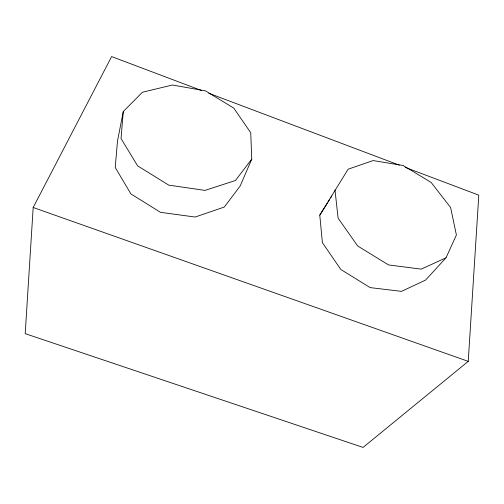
<?xml version="1.0" encoding="UTF-8"?>
<svg xmlns="http://www.w3.org/2000/svg" width="504" height="504" viewBox="0 0 504 504"><rect width="100%" height="100%" fill="white"/><g stroke="black" fill="none" stroke-linecap="round" stroke-linejoin="round"><path stroke-width="0.76" d="M201.392 90.462L111.617 56.58L33.182 207.497L25.2 333.648L363.063 447.42L468.241 361.362L478.8 195.149L405.216 167.378M123.272 111.535L121.036 138.531L137.598 165.847L168.746 185.132L205.015 190.392L235.418 180.508L251.748 159.157L250.753 132.766L233.78 108.108L205.468 90.877L172.444 85.006L142.437 92.238L123.272 111.535L117.495 141.032L115.221 167.46L130.889 193.914L160.511 212.335L195.124 217.041L224.311 207.043L240.181 185.989L251.748 159.157M446.027 257.79L456.397 235.009L450.633 207.553L431.172 182.454L403.124 165.495L373.067 160.568L348.138 169.205L319.775 215.158L322.39 242.626L340.824 269.501L370.156 287.608L401.531 291.362L425.596 280.073L446.027 257.79L421.243 269.13L388.54 264.928L357.708 245.996L338.108 218.188L334.99 190.008M319.775 215.158L327.291 203.251M328.129 201.928L329.383 199.937M330.637 197.952L331.884 195.968M33.182 207.497L468.241 361.362M208.751 93.24L399.332 165.161"/></g></svg>
